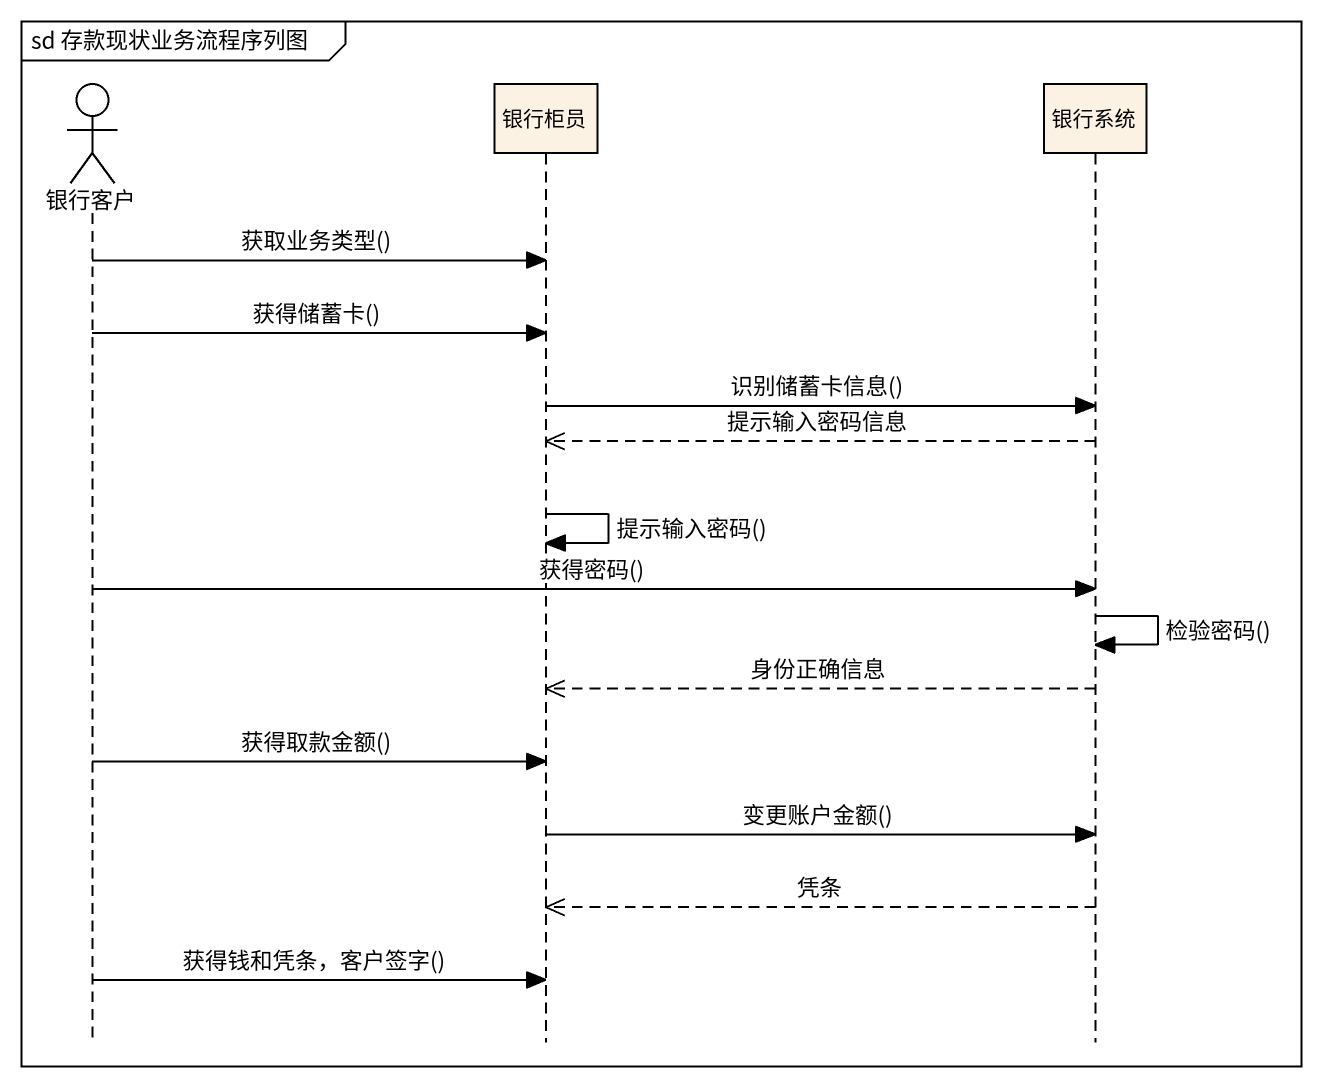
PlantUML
@startuml
mainframe sd 存款现状业务流程序列图
hide footbox
actor 银行客户
participant 银行柜员
participant 银行系统

银行客户 -> 银行柜员 : 获取业务类型()
银行客户 -> 银行柜员 : 获得储蓄卡()
银行柜员 -> 银行系统 : 识别储蓄卡信息()
银行系统 -->> 银行柜员 : 提示输入密码信息
银行柜员 -> 银行柜员 : 提示输入密码()
银行客户 -> 银行系统 : 获得密码()
银行系统 -> 银行系统 : 检验密码()
银行系统 -->> 银行柜员 : 身份正确信息
银行客户 -> 银行柜员 : 获得取款金额()
银行柜员 -> 银行系统 : 变更账户金额()
银行系统 -->> 银行柜员 : 凭条
银行客户 -> 银行柜员 : 获得钱和凭条，客户签字()
@enduml
